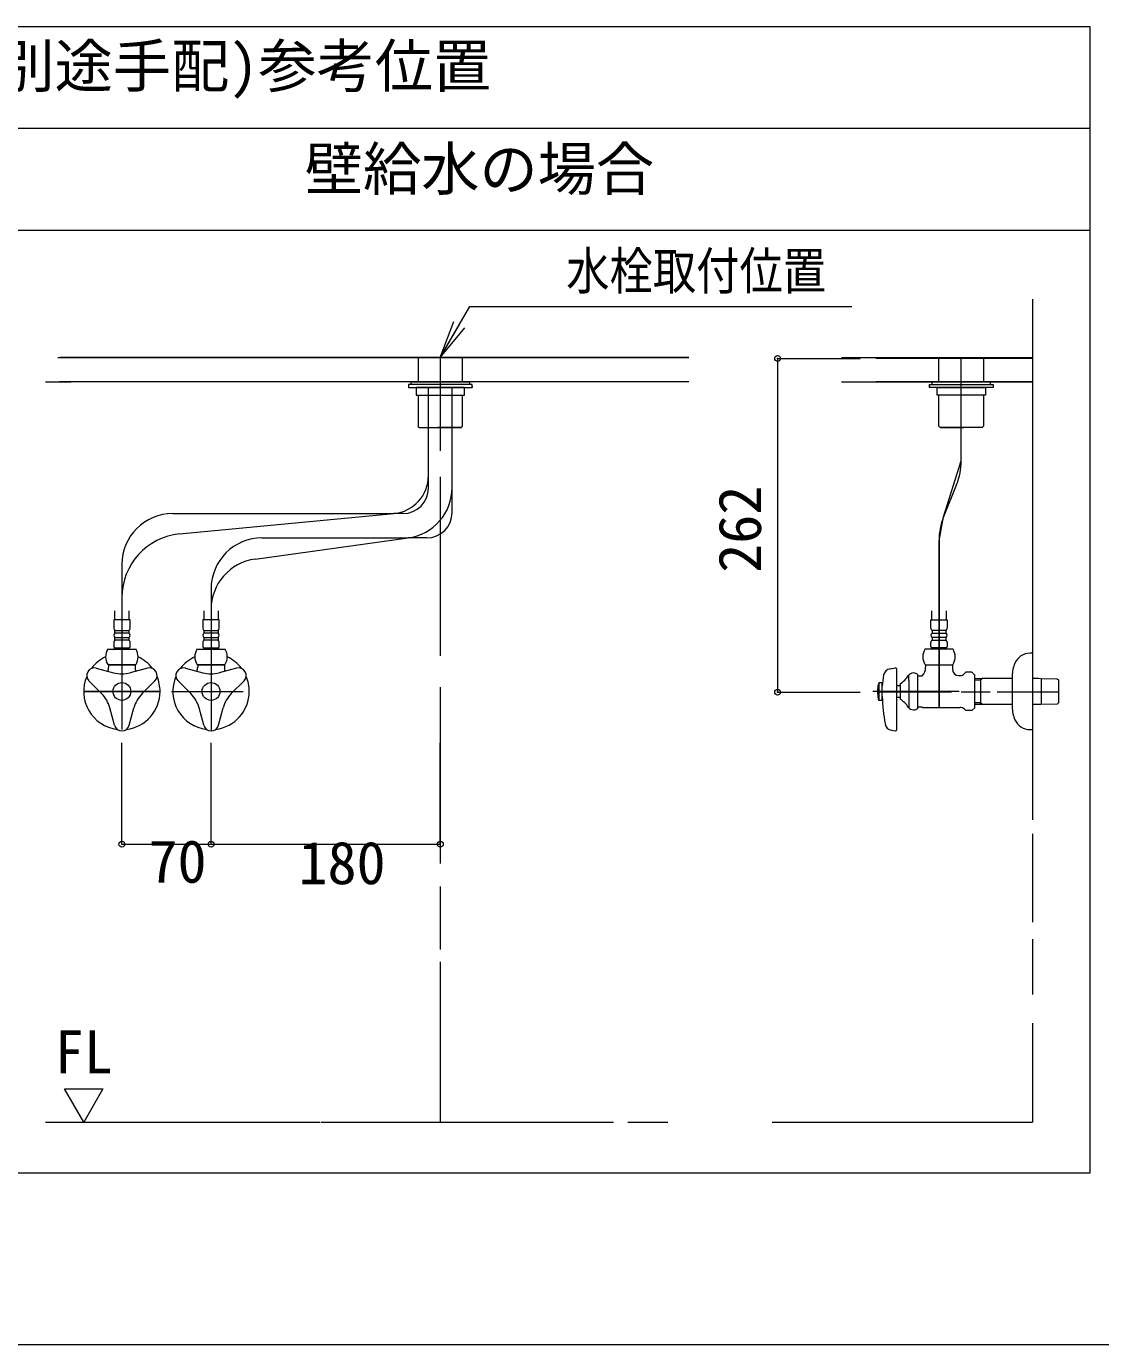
# Model space of a CAD drawing. Units: millimetres, scale not verified. Extents: x -1002 to 1010, y -687 to 676.
# Drawn here: x 352.9 to 721.9, y -687.1 to -234.4 of the extents above; entities that cross this region are included whole.
import ezdxf
from ezdxf.enums import TextEntityAlignment as Align

# ---------------------------------------------------------------- set-up
doc = ezdxf.new("R2010")
doc.units = ezdxf.units.MM
doc.header["$LTSCALE"] = 5
doc.header["$PDMODE"] = 32
doc.header["$PDSIZE"] = 2
doc.layers.add('F-0', color=7, linetype='Continuous', lineweight=15)
doc.styles.add('ＭＳ ゴシック', font='')
doc.styles.get('ＭＳ ゴシック').set_extended_font_data('MS Gothic')

msp = doc.modelspace()

# ---------------------------------------------------------------- linework, layer by layer
at = {"layer": 'F-0', "lineweight": 18}
for p, q in [((-25.552, -234.383), (718.198, -234.383)), ((-25.552, -269.383), (718.198, -269.383))]:
    msp.add_line(p, q, dxfattribs=at)
at = {"layer": 'F-0'}
for p, q in [((346.323, -304.383), (718.198, -304.383)), ((698.511, -328.008), (698.511, -348.409)), ((698.511, -328.008), (698.511, -392.227)), ((495.073, -348.133), (505.177, -330.633)), ((505.177, -330.633), (636.427, -330.633)), ((495.073, -348.133), (499.741, -335.673)), ((495.073, -348.133), (501.636, -336.767)), ((495.073, -348.133), (503.53, -337.861)), ((363.721, -348.133), (580.386, -348.133)), ((580.386, -348.133), (364.41, -348.133)), ((487.417, -348.133), (487.417, -356.446)), ((495.073, -348.158), (495.073, -380.171)), ((502.73, -356.446), (502.73, -348.133)), ((645.844, -348.409), (644.666, -348.409)), ((698.511, -348.409), (645.844, -348.409)), ((666.355, -356.446), (666.355, -348.133)), ((674.011, -383.56), (674.011, -348.133)), ((681.667, -348.133), (681.667, -356.446)), ((698.511, -348.409), (698.511, -373.252)), ((359.448, -356.446), (368.205, -356.446)), ((580.386, -356.446), (364.311, -356.446)), ((484.136, -357.321), (484.136, -358.415)), ((506.011, -357.321), (484.136, -357.321)), ((485.011, -356.446), (505.136, -356.446)), ((485.011, -357.321), (485.011, -356.446)), ((505.136, -357.321), (485.011, -357.321)), ((505.136, -356.446), (505.136, -357.321)), ((506.011, -358.415), (506.011, -357.321)), ((632.886, -356.446), (645.639, -356.446)), ((698.511, -356.446), (644.658, -356.446)), ((644.891, -356.446), (698.511, -356.446)), ((663.073, -358.415), (663.073, -357.321)), ((663.073, -357.321), (684.948, -357.321)), ((663.948, -356.446), (663.948, -357.321)), ((684.073, -356.446), (663.948, -356.446)), ((663.948, -357.321), (684.073, -357.321)), ((684.073, -357.321), (684.073, -356.446)), ((684.948, -357.321), (684.948, -358.415)), ((484.136, -358.415), (506.011, -358.415)), ((503.386, -358.415), (486.761, -358.415)), ((486.761, -358.415), (486.761, -361.04)), ((486.761, -361.04), (503.386, -361.04)), ((487.417, -361.04), (487.417, -371.715)), ((491.002, -388.602), (491.002, -358.301)), ((491.002, -388.602), (491.002, -361.04)), ((499.145, -392.714), (499.145, -358.454)), ((499.145, -392.714), (499.145, -361.04)), ((502.73, -371.715), (502.73, -361.04)), ((503.386, -361.04), (503.386, -358.415)), ((506.011, -357.977), (506.011, -358.415)), ((663.073, -357.977), (663.073, -358.415)), ((684.948, -358.415), (663.073, -358.415)), ((665.698, -358.415), (682.323, -358.415)), ((665.698, -361.04), (665.698, -358.415)), ((682.323, -361.04), (665.698, -361.04)), ((666.355, -371.715), (666.355, -361.04)), ((681.667, -361.04), (681.667, -371.715)), ((682.323, -358.415), (682.323, -361.04)), ((487.745, -372.043), (487.417, -371.715)), ((487.855, -372.152), (487.745, -372.043)), ((487.855, -372.152), (501.898, -372.152)), ((501.898, -372.152), (502.292, -372.152)), ((502.402, -372.043), (502.292, -372.152)), ((502.73, -371.715), (502.402, -372.043)), ((666.355, -371.715), (666.683, -372.043)), ((666.683, -372.043), (666.792, -372.152)), ((667.186, -372.152), (666.792, -372.152)), ((681.23, -372.152), (667.186, -372.152)), ((681.23, -372.152), (681.339, -372.043)), ((681.339, -372.043), (681.667, -371.715)), ((491.002, -392.917), (491.002, -388.602)), ((495.073, -389.024), (495.073, -450.503)), ((698.511, -387.346), (698.511, -404.324)), ((499.145, -401.3), (499.145, -392.714)), ((672.422, -391.745), (667.951, -402.825)), ((403.198, -401.667), (479.123, -401.667)), ((405.497, -408.686), (479.123, -401.667)), ((482.252, -401.667), (479.123, -401.667)), ((698.511, -400.054), (698.511, -416.658)), ((431.433, -417.302), (484.035, -410.05)), ((433.823, -410.05), (484.035, -410.05)), ((490.395, -410.05), (484.035, -410.05)), ((666.362, -411.01), (666.362, -468.227)), ((698.511, -409.779), (698.511, -501.902)), ((385.698, -419.167), (385.698, -430.463)), ((416.323, -427.55), (416.323, -434.638)), ((698.511, -425.908), (698.511, -506.858)), ((385.698, -430.463), (385.698, -475.787)), ((385.698, -430.463), (385.698, -475.787)), ((388.498, -438.127), (382.898, -438.127)), ((382.898, -438.127), (382.898, -441.08)), ((383.189, -435.104), (383.188, -438.127)), ((388.219, -438.127), (388.22, -435.104)), ((388.498, -441.08), (388.498, -438.127)), ((419.123, -438.127), (413.523, -438.127)), ((413.523, -438.127), (413.523, -441.08)), ((413.814, -435.104), (413.813, -438.127)), ((416.323, -434.638), (416.323, -476.321)), ((416.323, -434.638), (416.323, -476.321)), ((418.844, -438.127), (418.845, -435.104)), ((419.123, -441.08), (419.123, -438.127)), ((663.562, -438.127), (669.162, -438.127)), ((663.562, -441.08), (663.562, -438.127)), ((663.842, -438.127), (663.841, -435.104)), ((668.872, -435.104), (668.873, -438.127)), ((669.162, -438.127), (669.162, -441.08)), ((383.292, -441.846), (388.105, -441.846)), ((383.292, -442.721), (383.292, -441.846)), ((388.105, -442.721), (383.292, -442.721)), ((388.105, -441.846), (388.105, -442.721)), ((413.917, -441.846), (418.73, -441.846)), ((413.917, -442.721), (413.917, -441.846)), ((418.73, -442.721), (413.917, -442.721)), ((418.73, -441.846), (418.73, -442.721)), ((668.769, -441.846), (663.956, -441.846)), ((663.956, -441.846), (663.956, -442.721)), ((663.956, -442.721), (668.769, -442.721)), ((668.769, -442.721), (668.769, -441.846)), ((382.898, -445.893), (382.898, -447.315)), ((383.292, -444.252), (388.105, -444.252)), ((383.292, -445.127), (383.292, -444.252)), ((388.105, -445.127), (383.292, -445.127)), ((383.336, -447.752), (388.061, -447.752)), ((388.105, -444.252), (388.105, -445.127)), ((388.498, -447.315), (388.498, -445.893)), ((413.523, -445.893), (413.523, -447.315)), ((413.917, -444.252), (418.73, -444.252)), ((413.917, -445.127), (413.917, -444.252)), ((418.73, -445.127), (413.917, -445.127)), ((413.961, -447.752), (418.686, -447.752)), ((418.73, -444.252), (418.73, -445.127)), ((419.123, -447.315), (419.123, -445.893)), ((663.562, -447.315), (663.562, -445.893)), ((668.769, -444.252), (663.956, -444.252)), ((663.956, -444.252), (663.956, -445.127)), ((663.956, -445.127), (668.769, -445.127)), ((668.725, -447.752), (664, -447.752)), ((668.769, -445.127), (668.769, -444.252)), ((669.162, -445.893), (669.162, -447.315)), ((380.943, -448.19), (390.454, -448.19)), ((411.568, -448.19), (421.079, -448.19)), ((671.118, -448.19), (661.607, -448.19)), ((698.511, -449.633), (697.636, -449.633)), ((698.511, -449.633), (698.511, -475.752)), ((376.906, -454.754), (382.868, -456.352)), ((390.454, -453.571), (380.943, -453.571)), ((381.105, -453.571), (381.105, -454.451)), ((381.105, -453.571), (381.613, -453.571)), ((381.613, -453.571), (389.784, -453.571)), ((394.491, -454.754), (388.529, -456.352)), ((389.784, -453.571), (390.292, -453.571)), ((390.292, -453.571), (390.292, -454.451)), ((390.292, -454.451), (390.292, -455.102)), ((407.531, -454.754), (413.493, -456.352)), ((421.079, -453.571), (411.568, -453.571)), ((411.73, -453.571), (411.73, -454.451)), ((411.73, -453.571), (412.238, -453.571)), ((412.238, -453.571), (420.409, -453.571)), ((425.116, -454.754), (419.154, -456.352)), ((420.409, -453.571), (420.917, -453.571)), ((420.917, -453.571), (420.917, -454.451)), ((420.917, -454.451), (420.917, -455.102)), ((649.537, -454.97), (651.457, -454.7)), ((651.706, -454.916), (651.706, -476.069)), ((656.05, -458.963), (656.05, -457.033)), ((659.144, -468.477), (659.144, -457.04)), ((661.607, -453.571), (671.118, -453.571)), ((661.769, -453.571), (662.277, -453.571)), ((661.769, -453.571), (661.769, -454.451)), ((662.277, -453.571), (670.448, -453.571)), ((670.448, -453.571), (670.956, -453.571)), ((675.55, -456.191), (675.092, -456.649)), ((677.623, -456.191), (675.55, -456.191)), ((677.623, -456.191), (678.612, -457.18)), ((678.612, -468.337), (678.612, -457.18)), ((374.37, -459.146), (378.735, -463.51)), ((397.027, -459.146), (392.662, -463.51)), ((404.995, -459.146), (409.36, -463.51)), ((427.652, -459.146), (423.287, -463.51)), ((495.073, -461.324), (495.073, -521.82)), ((645.669, -459.696), (645.524, -460.243)), ((645.669, -459.696), (646.894, -459.696)), ((645.669, -459.696), (645.669, -465.821)), ((646.894, -465.821), (646.894, -459.696)), ((651.706, -460.68), (653.019, -460.68)), ((653.019, -460.133), (653.019, -465.383)), ((656.05, -458.963), (656.05, -466.554)), ((660.416, -457.508), (660.635, -457.29)), ((673.144, -457.29), (673.545, -457.29)), ((678.612, -458.323), (680.8, -458.276)), ((678.612, -458.838), (680.581, -458.79)), ((681.504, -458.252), (680.581, -458.785)), ((680.581, -458.276), (680.581, -467.241)), ((680.8, -458.276), (681.723, -458.252)), ((691.511, -457.419), (691.511, -468.098)), ((698.511, -458.252), (700.44, -458.252)), ((700.44, -458.252), (701.362, -458.276)), ((701.362, -458.276), (706.98, -458.397)), ((701.581, -458.785), (701.581, -458.276)), ((701.581, -467.241), (701.581, -458.785)), ((706.98, -458.397), (707.487, -458.933)), ((707.487, -458.933), (707.487, -458.933)), ((707.487, -459.149), (707.487, -458.933)), ((707.487, -466.368), (707.487, -459.149)), ((372.573, -462.758), (398.823, -462.758)), ((398.823, -462.758), (372.573, -462.758)), ((402.758, -462.758), (405.951, -462.758)), ((403.198, -462.758), (427.398, -462.758)), ((673.25, -462.758), (643.648, -462.758)), ((670.699, -463.01), (645.669, -463.01)), ((653.019, -464.837), (651.706, -464.837)), ((683.923, -463.01), (673.956, -463.01)), ((707.487, -463.01), (686.295, -463.01)), ((383.163, -474.375), (381.565, -468.413)), ((388.234, -474.375), (389.831, -468.413)), ((413.788, -474.375), (412.19, -468.413)), ((418.859, -474.375), (420.456, -468.413)), ((659.144, -468.008), (659.8, -468.008)), ((659.8, -468.008), (660.416, -468.008)), ((660.416, -468.008), (660.635, -468.227)), ((660.635, -468.227), (673.545, -468.227)), ((675.55, -469.326), (675.092, -468.868)), ((680.581, -466.727), (678.612, -466.679)), ((680.8, -467.241), (678.612, -467.194)), ((680.581, -466.732), (681.504, -467.265)), ((681.723, -467.265), (680.8, -467.241)), ((691.081, -467.265), (681.723, -467.265)), ((691.511, -467.265), (691.081, -467.265)), ((700.44, -467.265), (698.511, -467.265)), ((701.362, -467.241), (700.44, -467.265)), ((706.98, -467.12), (701.362, -467.241)), ((707.487, -466.584), (706.98, -467.12)), ((707.487, -466.584), (707.487, -466.368)), ((707.487, -466.584), (707.487, -466.584)), ((650.05, -476.088), (651.457, -476.286)), ((495.073, -491.818), (495.073, -519.361)), ((698.511, -511.624), (698.511, -541.937)), ((495.073, -529.689), (495.073, -551.355)), ((698.511, -547.846), (698.511, -566.796)), ((495.073, -555.624), (495.073, -610.633)), ((698.511, -576.632), (698.511, -610.633)), ((366.011, -599.267), (379.136, -599.267)), ((372.573, -610.633), (366.011, -599.267)), ((379.136, -599.267), (372.573, -610.633)), ((359.448, -610.633), (432.294, -610.633)), ((372.573, -610.633), (424.097, -610.633)), ((432.294, -610.633), (453.812, -610.633)), ((434.344, -610.633), (443.907, -610.633)), ((454.154, -610.633), (552.412, -610.633)), ((463.376, -610.633), (554.518, -610.633)), ((559.483, -610.633), (573.247, -610.633)), ((609.11, -610.633), (698.511, -610.633)), ((632.886, -610.633), (698.511, -610.633)), ((-1002.086, -687.064), (1002.034, -687.064))]:
    msp.add_line(p, q, dxfattribs=at)
at = {"layer": 'F-0', "color": 4, "lineweight": 9}
for p, q in [((610.925, -348.409), (610.925, -463.01)), ((610.925, -348.409), (639.255, -348.409)), ((610.925, -463.01), (639.255, -463.01)), ((385.698, -515.22), (385.698, -480.398)), ((416.323, -515.22), (416.323, -480.398)), ((495.073, -515.22), (495.073, -480.398)), ((385.698, -515.22), (416.323, -515.22)), ((416.323, -515.22), (495.073, -515.22))]:
    msp.add_line(p, q, dxfattribs=at)
at = {"layer": 'F-0', "lineweight": 18}
msp.add_lwpolyline([(718.198, -234.383), (718.198, -628.133), (346.323, -628.133)], dxfattribs=at)
at = {"layer": 'F-0'}
for points in [[(632.886, -348.133), (645.606, -348.133), (698.511, -348.133)], [(666.362, -468.227), (666.362, -411.01), (667.951, -402.825), (674.011, -383.56), (674.011, -348.133)], [(502.292, -372.152), (502.248, -372.152), (494.198, -372.152)], [(666.792, -372.152), (666.836, -372.152), (674.886, -372.152)], [(383.292, -447.752), (383.073, -447.971), (383.073, -448.19)], [(388.323, -448.19), (388.323, -447.971), (388.105, -447.752)], [(413.917, -447.752), (413.698, -447.971), (413.698, -448.19)], [(418.948, -448.19), (418.948, -447.971), (418.73, -447.752)], [(663.737, -448.19), (663.737, -447.971), (663.956, -447.752)], [(668.769, -447.752), (668.987, -447.971), (668.987, -448.19)], [(670.956, -453.571), (670.956, -454.451), (670.956, -455.102)], [(660.416, -457.508), (659.8, -457.508), (659.144, -457.508)], [(681.723, -458.252), (691.081, -458.252), (691.511, -458.252)], [(646.894, -465.821), (645.669, -465.821), (645.551, -465.383)], [(656.05, -466.554), (656.05, -468.227), (656.05, -468.373)], [(678.612, -468.337), (677.623, -469.326), (675.55, -469.326)], [(697.636, -475.883), (698.511, -475.883), (698.511, -475.752)]]:
    msp.add_lwpolyline(points, dxfattribs=at)
for centre in [(385.698, -462.758), (416.323, -462.758)]:
    msp.add_circle(centre, 3.062, dxfattribs=at)
for centre, radius, start, end in [((652.136, -383.56), 21.875, 338.02737, 0), ((477.877, -388.602), 13.125, 275.44583, 360), ((482.252, -392.917), 8.75, 270, 0), ((481.645, -392.714), 17.5, 277.84996, 0), ((403.198, -419.167), 17.5, 90, 180), ((490.395, -401.3), 8.75, 270, 0), ((688.237, -411.01), 21.875, 158.02737, 180), ((407.573, -430.463), 21.875, 95.44583, 180), ((433.823, -427.55), 17.5, 90, 180), ((433.823, -434.638), 17.5, 97.84996, 180), ((383.84, -441.08), 0.941, 180, 234.43222), ((383.84, -443.487), 0.941, 125.56778, 234.43222), ((387.557, -441.08), 0.941, 305.56778, 0), ((387.557, -443.487), 0.941, 305.56778, 54.43222), ((414.465, -441.08), 0.941, 180, 234.43222), ((414.465, -443.487), 0.941, 125.56778, 234.43222), ((418.182, -441.08), 0.941, 305.56778, 0), ((418.182, -443.487), 0.941, 305.56778, 54.43222), ((664.504, -441.08), 0.941, 180, 234.43222), ((664.504, -443.487), 0.941, 125.56778, 234.43222), ((668.221, -441.08), 0.941, 305.56778, 0), ((668.221, -443.487), 0.941, 305.56778, 54.43222), ((383.84, -445.893), 0.941, 125.56778, 180), ((383.336, -447.315), 0.438, 180, 270), ((388.061, -447.315), 0.438, 270, 0), ((387.557, -445.893), 0.941, 0, 54.43222), ((414.465, -445.893), 0.941, 125.56778, 180), ((413.961, -447.315), 0.438, 180, 270), ((418.686, -447.315), 0.438, 270, 0), ((418.182, -445.893), 0.941, 0, 54.43222), ((664, -447.315), 0.438, 180, 270), ((664.504, -445.893), 0.941, 125.56778, 180), ((668.725, -447.315), 0.438, 270, 0), ((668.221, -445.893), 0.941, 0, 54.43222), ((385.698, -462.758), 13.125, 115.15066, 143.05689), ((384.933, -450.88), 4.812, 146.00705, 213.99295), ((386.464, -450.88), 4.812, 326.00705, 33.99295), ((385.698, -462.758), 13.125, 36.94311, 64.84934), ((416.323, -462.758), 13.125, 115.15066, 143.05689), ((415.558, -450.88), 4.812, 146.00705, 213.99295), ((417.089, -450.88), 4.812, 326.00705, 33.99295), ((416.323, -462.758), 13.125, 36.94311, 64.84934), ((665.597, -450.88), 4.812, 146.00705, 213.99295), ((667.128, -450.88), 4.812, 326.00705, 33.99295), ((697.636, -455.321), 5.688, 90, 156.44354), ((376.226, -457.29), 2.625, 75, 225), ((376.986, -454.451), 4.119, 340.64106, 0), ((385.698, -445.787), 10.938, 255, 285), ((392.48, -455.102), 2.188, 180, 199.83613), ((395.171, -457.29), 2.625, 315, 105), ((406.851, -457.29), 2.625, 75, 225), ((407.611, -454.451), 4.119, 340.64106, 0), ((416.323, -445.787), 10.938, 255, 285), ((423.105, -455.102), 2.188, 180, 199.83613), ((425.796, -457.29), 2.625, 315, 105), ((679.668, -462.599), 32.812, 170.40851, 177.22136), ((649.902, -457.569), 2.625, 98.00409, 170.40851), ((651.487, -454.916), 0.219, 0, 98.00409), ((657.612, -458.602), 2.188, 45.573, 143.1301), ((657.65, -454.451), 4.119, 316.4444, 0), ((673.144, -455.102), 2.188, 180, 270), ((673.545, -455.102), 2.188, 270, 315), ((702.448, -457.419), 10.938, 156.44354, 180), ((385.698, -462.758), 13.125, 156.94311, 263.05689), ((385.698, -462.758), 13.125, 0, 23.05689), ((416.323, -462.758), 13.125, 156.94311, 263.05689), ((416.323, -462.758), 13.125, 0, 23.05689), ((656.169, -462.758), 10.938, 166.70293, 180), ((647.153, -451.424), 10.5, 303.95919, 326.04081), ((371.001, -471.244), 10.938, 15, 45), ((385.698, -462.758), 13.125, 276.94311, 0), ((400.396, -471.244), 10.938, 135, 165), ((401.626, -471.244), 10.938, 15, 45), ((416.323, -462.758), 13.125, 276.94311, 0), ((431.021, -471.244), 10.938, 135, 165), ((656.169, -462.758), 10.938, 180, 193.29707), ((656.169, -462.758), 10.938, 193.29707, 193.88654), ((712.519, -462.758), 65.648, 181.52753, 189.8029), ((647.153, -474.093), 10.5, 33.95919, 56.04081), ((657.612, -466.915), 2.188, 216.8699, 314.427), ((673.545, -470.415), 2.188, 45, 90), ((702.448, -468.098), 10.938, 180, 203.55646), ((385.698, -473.696), 2.625, 195, 345), ((416.323, -473.696), 2.625, 195, 345), ((650.416, -473.489), 2.625, 189.8029, 262), ((697.636, -470.196), 5.688, 203.55646, 270), ((651.487, -476.069), 0.219, 262, 0)]:
    msp.add_arc(centre, radius, start, end, dxfattribs=at)
at = {"layer": 'F-0', "color": 6}
for p in [(610.925, -348.409), (610.925, -463.01), (385.698, -515.22), (416.323, -515.22), (495.073, -515.22)]:
    msp.add_point(p, dxfattribs=at)

# ---------------------------------------------------------------- texts
at = {"layer": 'F-0', "style": 'ＭＳ ゴシック'}
for s, p in [('止水栓(別途手配)参考位置', (272.643, -259.7)), ('壁給水の場合', (448.528, -295.029)), ('70', (394.84, -532.85)), ('180', (446.36, -533.342)), ('FL', (362.642, -598.246))]:
    msp.add_text(s, height=14.66, dxfattribs=at).set_placement(p, align=Align.BOTTOM_LEFT)
at = {"layer": 'F-0', "style": 'ＭＳ ゴシック', "width": 0.85}
msp.add_text('水栓取付位置', height=12.83, dxfattribs=at).set_placement((538.328, -328.601), align=Align.BOTTOM_LEFT)
at = {"layer": 'F-0', "style": 'ＭＳ ゴシック'}
msp.add_text('262', height=14.66, rotation=90, dxfattribs=at).set_placement((609.63, -422.014), align=Align.BOTTOM_LEFT)

doc.saveas('drawing.dxf')
